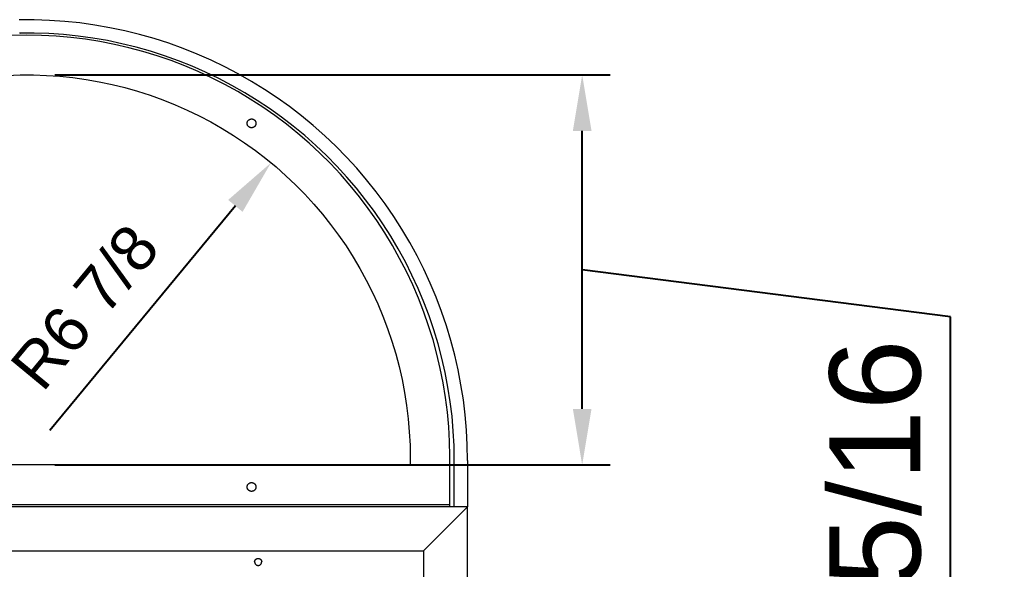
# Model space of a CAD drawing. Header units: inches. Extents: x -13 to 609, y -6 to 131.
# Drawn here: x 452.29 to 470, y 120.79 to 130.6 of the extents above; entities that cross this region are included whole.
import ezdxf

# ---------------------------------------------------------------- set-up
doc = ezdxf.new("R2010")
doc.units = ezdxf.units.IN
doc.header["$PDSIZE"] = -1
doc.layers.add('ZANO_R', color=7, linetype='Continuous', lineweight=0)
doc.layers.add('ZANO_W', color=1, linetype='Continuous', lineweight=0)
doc.styles.add('Arial', font='arial.ttf')
doc.styles.get("Standard").update_dxf_attribs({"font": 'ARIALUNI.TTF'})
doc.dimstyles.new('amerykanie', dxfattribs={"dimtxt": 50, "dimasz": 50, "dimexe": 0.5, "dimexo": 0.5, "dimgap": 1, "dimtad": 1, "dimdec": 0, "dimzin": 0, "dimlunit": 5, "dimtxsty": 'Standard', "dimcen": 0.09, "dimclrd": 1, "dimclre": 1, "dimclrt": 1, "dimazin": 0, "dimtfac": 1, "dimtdec": 0, "dimtmove": 0, "dimatfit": 3, "dimfxl": 1, "dimtzin": 0, "dimarcsym": 1})

# ---------------------------------------------------------------- blocks, each defined once
blk = doc.blocks.new('*D455')
at = {"layer": 'Defpoints', "color": 0}
for p in [(452.415, 129.621), (462.336, 129.621), (452.415, 122.653)]:
    blk.add_point(p, dxfattribs=at)
at = {"layer": 'ZANO_W', "color": 1, "lineweight": -2}
for p, q in [((452.915, 129.621), (462.836, 129.621)), ((462.336, 123.653), (462.336, 128.621)), ((468.916, 125.3), (462.336, 126.137)), ((468.916, 116.915), (468.916, 125.3)), ((452.915, 122.653), (462.836, 122.653))]:
    blk.add_line(p, q, dxfattribs=at)
at = {"layer": 'ZANO_W', "color": 1}
for points in [[(462.503, 128.621), (462.17, 128.621), (462.336, 129.621)], [(462.17, 123.653), (462.503, 123.653), (462.336, 122.653)]]:
    blk.add_solid(points, dxfattribs=at)
at = {"layer": 'ZANO_W', "color": 1, "insert": (467.576, 121.107), "char_height": 1.625, "attachment_point": 5, "rotation": 90, "style": 'Arial'}
blk.add_mtext('6 15/16', dxfattribs=at)
blk = doc.blocks.new('*D456')
at = {"layer": 'Defpoints', "color": 0}
for p in [(456.778, 128.051), (452.415, 122.772)]:
    blk.add_point(p, dxfattribs=at)
at = {"layer": 'ZANO_W', "color": 1, "lineweight": -2}
blk.add_line((456.141, 127.281), (452.825, 123.269), dxfattribs=at)
at = {"layer": 'ZANO_W', "color": 1}
blk.add_solid([(456.27, 127.174), (456.013, 127.387), (456.778, 128.051)], dxfattribs=at)
at = {"layer": 'ZANO_W', "color": 1, "insert": (453.455, 125.475), "char_height": 1.625, "attachment_point": 5, "rotation": 50.4232, "style": 'Arial'}
blk.add_mtext('{\\H0.5x;R6 7/8}', dxfattribs=at)

msp = doc.modelspace()

# ---------------------------------------------------------------- linework, layer by layer
at = {"layer": 'ZANO_R'}
for p, q in [((452.55049, 130.60435), (452.27867, 130.60435)), ((452.82215, 130.59497), (452.55049, 130.60435)), ((453.09332, 130.57622), (452.82215, 130.59497)), ((453.36369, 130.54811), (453.09332, 130.57622)), ((453.63292, 130.5107), (453.36369, 130.54811)), ((453.9007, 130.46401), (453.63292, 130.5107)), ((452.41458, 130.32993), (452.15164, 130.32536)), ((452.54641, 130.36817), (452.28275, 130.36817)), ((452.29525, 130.36837), (452.41458, 130.3693)), ((452.67752, 130.32536), (452.41458, 130.32993)), ((452.80992, 130.35907), (452.54641, 130.36817)), ((452.94014, 130.31164), (452.67752, 130.32536)), ((453.07296, 130.34087), (452.80992, 130.35907)), ((453.33521, 130.31362), (453.07296, 130.34087)), ((454.16671, 130.40811), (453.9007, 130.46401)), ((454.43064, 130.34306), (454.16671, 130.40811)), ((454.69216, 130.26893), (454.43064, 130.34306)), ((453.20212, 130.2888), (452.94014, 130.31164)), ((453.46315, 130.25685), (453.20212, 130.2888)), ((453.59637, 130.27732), (453.33521, 130.31362)), ((453.72291, 130.21585), (453.46315, 130.25685)), ((453.85612, 130.23203), (453.59637, 130.27732)), ((453.98109, 130.16583), (453.72291, 130.21585)), ((454.11415, 130.17781), (453.85612, 130.23203)), ((454.23737, 130.10687), (453.98109, 130.16583)), ((454.37015, 130.11471), (454.11415, 130.17781)), ((454.95096, 130.18583), (454.69216, 130.26893)), ((455.20674, 130.09384), (454.95096, 130.18583)), ((454.49144, 130.03902), (454.23737, 130.10687)), ((454.62383, 130.04281), (454.37015, 130.11471)), ((454.74301, 129.96238), (454.49144, 130.03902)), ((454.87487, 129.9622), (454.62383, 130.04281)), ((455.4592, 129.99308), (455.20674, 130.09384)), ((455.70803, 129.88366), (455.4592, 129.99308)), ((454.99175, 129.87704), (454.74301, 129.96238)), ((455.12298, 129.87297), (454.87487, 129.9622)), ((455.23737, 129.78309), (454.99175, 129.87704)), ((455.36786, 129.77523), (455.12298, 129.87297)), ((455.95293, 129.76573), (455.70803, 129.88366)), ((452.05999, 129.61209), (452.29634, 129.62025)), ((452.29634, 129.62025), (452.53282, 129.62025)), ((452.53282, 129.62025), (452.76917, 129.61209)), ((455.47958, 129.68066), (455.23737, 129.78309)), ((455.60922, 129.6691), (455.36786, 129.77523)), ((455.71808, 129.56986), (455.47958, 129.68066)), ((455.84678, 129.5547), (455.60922, 129.6691)), ((456.19361, 129.6394), (455.95293, 129.76573)), ((456.4298, 129.50485), (456.19361, 129.6394)), ((452.76917, 129.61209), (453.00509, 129.59577)), ((453.00509, 129.59577), (453.2403, 129.57133)), ((453.2403, 129.57133), (453.47454, 129.53877)), ((453.47454, 129.53877), (453.70751, 129.49815)), ((453.70751, 129.49815), (453.93894, 129.44952)), ((453.93894, 129.44952), (454.16855, 129.39292)), ((455.95258, 129.45084), (455.71808, 129.56986)), ((456.08024, 129.43217), (455.84678, 129.5547)), ((456.1828, 129.32373), (455.95258, 129.45084)), ((456.66119, 129.36222), (456.4298, 129.50485)), ((454.16855, 129.39292), (454.39607, 129.32844)), ((454.39607, 129.32844), (454.62123, 129.25614)), ((456.30934, 129.30165), (456.08024, 129.43217)), ((456.40845, 129.18869), (456.1828, 129.32373)), ((456.5338, 129.1633), (456.30934, 129.30165)), ((456.88753, 129.2117), (456.66119, 129.36222)), ((454.62123, 129.25614), (454.84376, 129.17611)), ((454.84376, 129.17611), (455.0634, 129.08845)), ((455.0634, 129.08845), (455.27988, 128.99325)), ((456.62927, 129.04588), (456.40845, 129.18869)), ((456.75334, 129.01729), (456.5338, 129.1633)), ((457.10854, 129.05345), (456.88753, 129.2117)), ((455.27988, 128.99325), (455.49294, 128.89065)), ((456.845, 128.89548), (456.62927, 129.04588)), ((456.96772, 128.86379), (456.75334, 129.01729)), ((457.32395, 128.88766), (457.10854, 129.05345)), ((455.49294, 128.89065), (455.70234, 128.78075)), ((455.70234, 128.78075), (455.90782, 128.66369)), ((456.35159, 128.75513), (456.35163, 128.75785)), ((456.35163, 128.75241), (456.35159, 128.75513)), ((456.35163, 128.75785), (456.35178, 128.76056)), ((456.35178, 128.7497), (456.35163, 128.75241)), ((456.35178, 128.76056), (456.35201, 128.76327)), ((456.35201, 128.74699), (456.35178, 128.7497)), ((456.35201, 128.76327), (456.35234, 128.76597)), ((456.35234, 128.74429), (456.35201, 128.74699)), ((456.35234, 128.76597), (456.35276, 128.76865)), ((456.35276, 128.74161), (456.35234, 128.74429)), ((456.35276, 128.76865), (456.35327, 128.77132)), ((456.35327, 128.73894), (456.35276, 128.74161)), ((456.35327, 128.77132), (456.35388, 128.77397)), ((456.35388, 128.73629), (456.35327, 128.73894)), ((456.35388, 128.77397), (456.35457, 128.7766)), ((456.35457, 128.73366), (456.35388, 128.73629)), ((456.35457, 128.7766), (456.35536, 128.7792)), ((456.35536, 128.73106), (456.35457, 128.73366)), ((456.35536, 128.7792), (456.35623, 128.78178)), ((456.35623, 128.78178), (456.3572, 128.78432)), ((456.3572, 128.78432), (456.35825, 128.78683)), ((456.35825, 128.78683), (456.35939, 128.78929)), ((456.35939, 128.78929), (456.36061, 128.79172)), ((456.36061, 128.79172), (456.36191, 128.79411)), ((456.36191, 128.79411), (456.3633, 128.79645)), ((456.3633, 128.79645), (456.36476, 128.79873)), ((456.36476, 128.79873), (456.36631, 128.80097)), ((456.36631, 128.80097), (456.36793, 128.80315)), ((456.36793, 128.80315), (456.36962, 128.80528)), ((456.36962, 128.80528), (456.37139, 128.80734)), ((456.37139, 128.80734), (456.37323, 128.80935)), ((456.37323, 128.80935), (456.37513, 128.81129)), ((456.37513, 128.81129), (456.3771, 128.81316)), ((456.3771, 128.81316), (456.37914, 128.81496)), ((456.37914, 128.81496), (456.38123, 128.81669)), ((456.38123, 128.81669), (456.38339, 128.81835)), ((456.38339, 128.81835), (456.3856, 128.81993)), ((456.3856, 128.81993), (456.38786, 128.82144)), ((456.38786, 128.82144), (456.39018, 128.82286)), ((456.39018, 128.82286), (456.39254, 128.82421)), ((456.39254, 128.82421), (456.39494, 128.82547)), ((456.39494, 128.82547), (456.39739, 128.82665)), ((456.39739, 128.82665), (456.39988, 128.82775)), ((456.39988, 128.82775), (456.40241, 128.82875)), ((456.40241, 128.82875), (456.40496, 128.82967)), ((456.40496, 128.82967), (456.40755, 128.8305)), ((456.40755, 128.8305), (456.41017, 128.83125)), ((456.41017, 128.83125), (456.41281, 128.8319)), ((456.41281, 128.8319), (456.41547, 128.83246)), ((456.41547, 128.83246), (456.41814, 128.83292)), ((456.41814, 128.83292), (456.42084, 128.8333)), ((456.42084, 128.8333), (456.42354, 128.83358)), ((456.42354, 128.83358), (456.42625, 128.83376)), ((456.42625, 128.83376), (456.42897, 128.83386)), ((456.42897, 128.83386), (456.43169, 128.83386)), ((456.43169, 128.83386), (456.4344, 128.83376)), ((456.4344, 128.83376), (456.43712, 128.83358)), ((456.43712, 128.83358), (456.43982, 128.8333)), ((456.43982, 128.8333), (456.44251, 128.83292)), ((456.44251, 128.83292), (456.44519, 128.83246)), ((456.44519, 128.83246), (456.44785, 128.8319)), ((456.44785, 128.8319), (456.45049, 128.83125)), ((456.45049, 128.83125), (456.4531, 128.8305)), ((456.4531, 128.8305), (456.45569, 128.82967)), ((456.45569, 128.82967), (456.45825, 128.82875)), ((456.45825, 128.82875), (456.46077, 128.82775)), ((456.46077, 128.82775), (456.46326, 128.82665)), ((456.46326, 128.82665), (456.46571, 128.82547)), ((456.46571, 128.82547), (456.46812, 128.82421)), ((456.46812, 128.82421), (456.47048, 128.82286)), ((456.47048, 128.82286), (456.47279, 128.82144)), ((456.47279, 128.82144), (456.47506, 128.81993)), ((456.47506, 128.81993), (456.47727, 128.81835)), ((456.47727, 128.81835), (456.47942, 128.81669)), ((456.47942, 128.81669), (456.48152, 128.81496)), ((456.48152, 128.81496), (456.48355, 128.81316)), ((456.48355, 128.81316), (456.48552, 128.81129)), ((456.48552, 128.81129), (456.48743, 128.80935)), ((456.48743, 128.80935), (456.48927, 128.80734)), ((456.48927, 128.80734), (456.49103, 128.80528)), ((456.49103, 128.80528), (456.49273, 128.80315)), ((456.49273, 128.80315), (456.49435, 128.80097)), ((456.49435, 128.80097), (456.49589, 128.79873)), ((456.49589, 128.79873), (456.49736, 128.79645)), ((456.49736, 128.79645), (456.49874, 128.79411)), ((456.49874, 128.79411), (456.50005, 128.79172)), ((456.50005, 128.79172), (456.50127, 128.78929)), ((456.50127, 128.78929), (456.50241, 128.78683)), ((456.50241, 128.78683), (456.50346, 128.78432)), ((456.50346, 128.78432), (456.50442, 128.78178)), ((456.50442, 128.78178), (456.5053, 128.7792)), ((456.5053, 128.7792), (456.50608, 128.7766)), ((456.50608, 128.73366), (456.5053, 128.73106)), ((456.50608, 128.7766), (456.50678, 128.77397)), ((456.50678, 128.73629), (456.50608, 128.73366)), ((456.50678, 128.77397), (456.50738, 128.77132)), ((456.50738, 128.73894), (456.50678, 128.73629)), ((456.50738, 128.77132), (456.5079, 128.76865)), ((456.5079, 128.74161), (456.50738, 128.73894)), ((456.5079, 128.76865), (456.50832, 128.76597)), ((456.50832, 128.74429), (456.5079, 128.74161)), ((456.50832, 128.76597), (456.50865, 128.76327)), ((456.50865, 128.74699), (456.50832, 128.74429)), ((456.50865, 128.76327), (456.50888, 128.76056)), ((456.50888, 128.7497), (456.50865, 128.74699)), ((456.50888, 128.76056), (456.50902, 128.75785)), ((456.50902, 128.75241), (456.50888, 128.7497)), ((456.50902, 128.75785), (456.50907, 128.75513)), ((456.50907, 128.75513), (456.50902, 128.75241)), ((457.05536, 128.73766), (456.845, 128.89548)), ((457.17667, 128.70298), (456.96772, 128.86379)), ((457.2601, 128.57262), (457.05536, 128.73766)), ((457.53351, 128.71454), (457.32395, 128.88766)), ((455.90782, 128.66369), (456.10913, 128.5396)), ((456.35623, 128.72848), (456.35536, 128.73106)), ((456.3572, 128.72594), (456.35623, 128.72848)), ((456.35825, 128.72344), (456.3572, 128.72594)), ((456.35939, 128.72097), (456.35825, 128.72344)), ((456.36061, 128.71854), (456.35939, 128.72097)), ((456.36191, 128.71615), (456.36061, 128.71854)), ((456.3633, 128.71382), (456.36191, 128.71615)), ((456.36476, 128.71153), (456.3633, 128.71382)), ((456.36631, 128.70929), (456.36476, 128.71153)), ((456.36793, 128.70711), (456.36631, 128.70929)), ((456.36962, 128.70498), (456.36793, 128.70711)), ((456.37139, 128.70292), (456.36962, 128.70498)), ((456.37323, 128.70091), (456.37139, 128.70292)), ((456.37513, 128.69897), (456.37323, 128.70091)), ((456.3771, 128.6971), (456.37513, 128.69897)), ((456.37914, 128.6953), (456.3771, 128.6971)), ((456.38123, 128.69357), (456.37914, 128.6953)), ((456.38339, 128.69191), (456.38123, 128.69357)), ((456.3856, 128.69033), (456.38339, 128.69191)), ((456.38786, 128.68882), (456.3856, 128.69033)), ((456.39018, 128.6874), (456.38786, 128.68882)), ((456.39254, 128.68605), (456.39018, 128.6874)), ((456.39494, 128.68479), (456.39254, 128.68605)), ((456.39739, 128.68361), (456.39494, 128.68479)), ((456.39988, 128.68251), (456.39739, 128.68361)), ((456.40241, 128.68151), (456.39988, 128.68251)), ((456.40496, 128.68059), (456.40241, 128.68151)), ((456.40755, 128.67976), (456.40496, 128.68059)), ((456.41017, 128.67901), (456.40755, 128.67976)), ((456.41281, 128.67836), (456.41017, 128.67901)), ((456.41547, 128.67781), (456.41281, 128.67836)), ((456.41814, 128.67734), (456.41547, 128.67781)), ((456.42084, 128.67696), (456.41814, 128.67734)), ((456.42354, 128.67668), (456.42084, 128.67696)), ((456.42625, 128.6765), (456.42354, 128.67668)), ((456.42897, 128.6764), (456.42625, 128.6765)), ((456.43169, 128.6764), (456.42897, 128.6764)), ((456.4344, 128.6765), (456.43169, 128.6764)), ((456.43712, 128.67668), (456.4344, 128.6765)), ((456.43982, 128.67696), (456.43712, 128.67668)), ((456.44251, 128.67734), (456.43982, 128.67696)), ((456.44519, 128.67781), (456.44251, 128.67734)), ((456.44785, 128.67836), (456.44519, 128.67781)), ((456.45049, 128.67901), (456.44785, 128.67836)), ((456.4531, 128.67976), (456.45049, 128.67901)), ((456.45569, 128.68059), (456.4531, 128.67976)), ((456.45825, 128.68151), (456.45569, 128.68059)), ((456.46077, 128.68251), (456.45825, 128.68151)), ((456.46326, 128.68361), (456.46077, 128.68251)), ((456.46571, 128.68479), (456.46326, 128.68361)), ((456.46812, 128.68605), (456.46571, 128.68479)), ((456.47048, 128.6874), (456.46812, 128.68605)), ((456.47279, 128.68882), (456.47048, 128.6874)), ((456.47506, 128.69033), (456.47279, 128.68882)), ((456.47727, 128.69191), (456.47506, 128.69033)), ((456.47942, 128.69357), (456.47727, 128.69191)), ((456.48152, 128.6953), (456.47942, 128.69357)), ((456.48355, 128.6971), (456.48152, 128.6953)), ((456.48552, 128.69897), (456.48355, 128.6971)), ((456.48743, 128.70091), (456.48552, 128.69897)), ((456.48927, 128.70292), (456.48743, 128.70091)), ((456.49103, 128.70498), (456.48927, 128.70292)), ((456.49273, 128.70711), (456.49103, 128.70498)), ((456.49435, 128.70929), (456.49273, 128.70711)), ((456.49589, 128.71153), (456.49435, 128.70929)), ((456.49736, 128.71382), (456.49589, 128.71153)), ((456.49874, 128.71615), (456.49736, 128.71382)), ((456.50005, 128.71854), (456.49874, 128.71615)), ((456.50127, 128.72097), (456.50005, 128.71854)), ((456.50241, 128.72344), (456.50127, 128.72097)), ((456.50346, 128.72594), (456.50241, 128.72344)), ((456.50442, 128.72848), (456.50346, 128.72594)), ((456.5053, 128.73106), (456.50442, 128.72848)), ((457.37994, 128.53505), (457.17667, 128.70298)), ((457.45898, 128.40056), (457.2601, 128.57262)), ((457.73697, 128.53429), (457.53351, 128.71454)), ((456.10913, 128.5396), (456.30605, 128.40864)), ((456.30605, 128.40864), (456.49832, 128.27096)), ((457.5773, 128.36021), (457.37994, 128.53505)), ((457.65175, 128.22169), (457.45898, 128.40056)), ((457.93409, 128.34712), (457.73697, 128.53429)), ((456.49832, 128.27096), (456.68573, 128.12673)), ((457.7685, 128.17866), (457.5773, 128.36021)), ((457.83818, 128.03622), (457.65175, 128.22169)), ((458.12463, 128.15327), (457.93409, 128.34712)), ((456.68573, 128.12673), (456.86805, 127.97612)), ((457.95333, 127.99061), (457.7685, 128.17866)), ((458.01805, 127.84438), (457.83818, 128.03622)), ((458.30837, 127.95295), (458.12463, 128.15327)), ((456.86805, 127.97612), (457.04506, 127.8193)), ((458.13155, 127.7963), (457.95333, 127.99061)), ((458.48508, 127.7464), (458.30837, 127.95295)), ((457.04506, 127.8193), (457.21655, 127.65646)), ((458.19114, 127.64639), (458.01805, 127.84438)), ((458.30296, 127.59596), (458.13155, 127.7963)), ((458.65455, 127.53389), (458.48508, 127.7464)), ((457.21655, 127.65646), (457.38232, 127.48781)), ((458.35724, 127.44251), (458.19114, 127.64639)), ((458.46736, 127.38981), (458.30296, 127.59596)), ((458.8166, 127.31564), (458.65455, 127.53389)), ((457.38232, 127.48781), (457.54217, 127.31353)), ((458.51614, 127.23297), (458.35724, 127.44251)), ((458.62454, 127.17812), (458.46736, 127.38981)), ((458.97101, 127.09194), (458.8166, 127.31564)), ((457.54217, 127.31353), (457.69591, 127.13384)), ((458.66766, 127.01803), (458.51614, 127.23297)), ((458.77432, 126.96113), (458.62454, 127.17812)), ((457.69591, 127.13384), (457.84336, 126.94895)), ((458.81161, 126.79795), (458.66766, 127.01803)), ((458.91652, 126.73909), (458.77432, 126.96113)), ((459.11761, 126.86304), (458.97101, 127.09194)), ((457.84336, 126.94895), (457.98433, 126.75908)), ((458.94782, 126.573), (458.81161, 126.79795)), ((459.25622, 126.62922), (459.11761, 126.86304)), ((457.98433, 126.75908), (458.11867, 126.56445)), ((459.05097, 126.51228), (458.91652, 126.73909)), ((459.38667, 126.39075), (459.25622, 126.62922)), ((458.11867, 126.56445), (458.24621, 126.36531)), ((459.07612, 126.34344), (458.94782, 126.573)), ((459.17751, 126.28097), (459.05097, 126.51228)), ((458.24621, 126.36531), (458.3668, 126.16188)), ((459.19636, 126.10956), (459.07612, 126.34344)), ((459.296, 126.04542), (459.17751, 126.28097)), ((459.50882, 126.14792), (459.38667, 126.39075)), ((458.3668, 126.16188), (458.4803, 125.95442)), ((459.30839, 125.87164), (459.19636, 126.10956)), ((459.62252, 125.90101), (459.50882, 126.14792)), ((458.4803, 125.95442), (458.58657, 125.74315)), ((459.40628, 125.80593), (459.296, 126.04542)), ((459.72762, 125.65034), (459.62252, 125.90101)), ((458.58657, 125.74315), (458.68548, 125.52835)), ((459.41207, 125.62997), (459.30839, 125.87164)), ((459.50823, 125.56277), (459.40628, 125.80593)), ((459.50729, 125.38483), (459.41207, 125.62997)), ((459.60173, 125.31624), (459.50823, 125.56277)), ((459.82401, 125.39618), (459.72762, 125.65034)), ((458.68548, 125.52835), (458.77693, 125.31026)), ((459.59392, 125.13653), (459.50729, 125.38483)), ((459.91157, 125.13885), (459.82401, 125.39618)), ((458.77693, 125.31026), (458.86078, 125.08914)), ((459.68666, 125.06663), (459.60173, 125.31624)), ((458.86078, 125.08914), (458.93696, 124.86526)), ((459.67187, 124.88537), (459.59392, 125.13653)), ((459.76293, 124.81423), (459.68666, 125.06663)), ((459.99019, 124.87864), (459.91157, 125.13885)), ((458.93696, 124.86526), (459.00536, 124.63889)), ((459.74103, 124.63165), (459.67187, 124.88537)), ((460.05979, 124.61588), (459.99019, 124.87864)), ((459.83043, 124.55935), (459.76293, 124.81423)), ((459.00536, 124.63889), (459.06591, 124.41028)), ((459.80132, 124.37568), (459.74103, 124.63165)), ((459.88911, 124.3023), (459.83043, 124.55935)), ((460.12028, 124.35088), (460.05979, 124.61588)), ((459.06591, 124.41028), (459.11854, 124.17973)), ((459.85267, 124.11777), (459.80132, 124.37568)), ((460.17158, 124.08394), (460.12028, 124.35088)), ((459.11854, 124.17973), (459.16317, 123.9475)), ((459.93887, 124.04337), (459.88911, 124.3023)), ((459.89502, 123.85822), (459.85267, 124.11777)), ((459.97967, 123.78288), (459.93887, 124.04337)), ((460.21364, 123.81539), (460.17158, 124.08394)), ((459.16317, 123.9475), (459.19976, 123.71386)), ((459.92832, 123.59736), (459.89502, 123.85822)), ((460.01145, 123.52113), (459.97967, 123.78288)), ((460.2464, 123.54556), (460.21364, 123.81539)), ((459.19976, 123.71386), (459.22827, 123.4791)), ((459.95252, 123.3355), (459.92832, 123.59736)), ((459.22827, 123.4791), (459.24865, 123.24349)), ((460.03418, 123.25845), (460.01145, 123.52113)), ((460.26983, 123.27475), (460.2464, 123.54556)), ((459.24865, 123.24349), (459.26089, 123.00733)), ((459.9676, 123.07295), (459.95252, 123.3355)), ((460.04782, 122.99514), (460.03418, 123.25845)), ((460.2839, 123.00329), (460.26983, 123.27475)), ((459.97353, 122.81004), (459.9676, 123.07295)), ((459.26089, 123.00733), (459.26497, 122.77088)), ((460.05237, 122.73151), (460.04782, 122.99514)), ((460.2886, 122.73151), (460.2839, 123.00329)), ((459.26497, 122.77088), (459.26497, 122.65277)), ((459.97353, 121.94411), (459.97353, 122.81004)), ((460.05237, 121.90474), (460.05237, 122.73151)), ((460.2886, 122.73151), (460.2886, 121.90474)), ((459.26497, 122.65277), (445.56419, 122.65277)), ((460.05217, 122.65277), (460.05237, 122.67583)), ((460.05217, 121.90474), (460.05217, 122.65277)), ((456.35159, 122.25907), (456.35163, 122.26179)), ((456.35163, 122.25635), (456.35159, 122.25907)), ((456.35163, 122.26179), (456.35178, 122.2645)), ((456.35178, 122.25364), (456.35163, 122.25635)), ((456.35178, 122.2645), (456.35201, 122.26721)), ((456.35201, 122.25093), (456.35178, 122.25364)), ((456.35201, 122.26721), (456.35234, 122.26991)), ((456.35234, 122.24823), (456.35201, 122.25093)), ((456.35234, 122.26991), (456.35276, 122.27259)), ((456.35276, 122.24554), (456.35234, 122.24823)), ((456.35276, 122.27259), (456.35327, 122.27526)), ((456.35327, 122.24287), (456.35276, 122.24554)), ((456.35327, 122.27526), (456.35388, 122.27791)), ((456.35388, 122.24022), (456.35327, 122.24287)), ((456.35388, 122.27791), (456.35457, 122.28054)), ((456.35457, 122.2376), (456.35388, 122.24022)), ((456.35457, 122.28054), (456.35536, 122.28314)), ((456.35536, 122.23499), (456.35457, 122.2376)), ((456.35536, 122.28314), (456.35623, 122.28571)), ((456.35623, 122.23242), (456.35536, 122.23499)), ((456.35623, 122.28571), (456.3572, 122.28826)), ((456.3572, 122.22988), (456.35623, 122.23242)), ((456.3572, 122.28826), (456.35825, 122.29076)), ((456.35825, 122.22737), (456.3572, 122.22988)), ((456.35825, 122.29076), (456.35939, 122.29323)), ((456.35939, 122.2249), (456.35825, 122.22737)), ((456.35939, 122.29323), (456.36061, 122.29566)), ((456.36061, 122.22248), (456.35939, 122.2249)), ((456.36061, 122.29566), (456.36191, 122.29804)), ((456.36191, 122.22009), (456.36061, 122.22248)), ((456.36191, 122.29804), (456.3633, 122.30038)), ((456.3633, 122.21775), (456.36191, 122.22009)), ((456.3633, 122.30038), (456.36476, 122.30267)), ((456.36476, 122.21546), (456.3633, 122.21775)), ((456.36476, 122.30267), (456.36631, 122.30491)), ((456.36631, 122.21323), (456.36476, 122.21546)), ((456.36631, 122.30491), (456.36793, 122.30709)), ((456.36793, 122.21104), (456.36631, 122.21323)), ((456.36793, 122.30709), (456.36962, 122.30922)), ((456.36962, 122.20892), (456.36793, 122.21104)), ((456.36962, 122.30922), (456.37139, 122.31128)), ((456.37139, 122.20685), (456.36962, 122.20892)), ((456.37139, 122.31128), (456.37323, 122.31328)), ((456.37323, 122.20485), (456.37139, 122.20685)), ((456.37323, 122.31328), (456.37513, 122.31522)), ((456.37513, 122.20291), (456.37323, 122.20485)), ((456.37513, 122.31522), (456.3771, 122.3171)), ((456.3771, 122.20104), (456.37513, 122.20291)), ((456.3771, 122.3171), (456.37914, 122.3189)), ((456.37914, 122.19924), (456.3771, 122.20104)), ((456.37914, 122.3189), (456.38123, 122.32063)), ((456.38123, 122.19751), (456.37914, 122.19924)), ((456.38123, 122.32063), (456.38339, 122.32229)), ((456.38339, 122.19585), (456.38123, 122.19751)), ((456.38339, 122.32229), (456.3856, 122.32387)), ((456.3856, 122.19427), (456.38339, 122.19585)), ((456.3856, 122.32387), (456.38786, 122.32537)), ((456.38786, 122.19276), (456.3856, 122.19427)), ((456.38786, 122.32537), (456.39018, 122.3268)), ((456.39018, 122.19133), (456.38786, 122.19276)), ((456.39018, 122.3268), (456.39254, 122.32815)), ((456.39254, 122.18999), (456.39018, 122.19133)), ((456.39254, 122.32815), (456.39494, 122.32941)), ((456.39494, 122.18873), (456.39254, 122.18999)), ((456.39494, 122.32941), (456.39739, 122.33059)), ((456.39739, 122.18755), (456.39494, 122.18873)), ((456.39739, 122.33059), (456.39988, 122.33168)), ((456.39988, 122.18645), (456.39739, 122.18755)), ((456.39988, 122.33168), (456.40241, 122.33269)), ((456.40241, 122.18544), (456.39988, 122.18645)), ((456.40241, 122.33269), (456.40496, 122.33361)), ((456.40496, 122.18452), (456.40241, 122.18544)), ((456.40496, 122.33361), (456.40755, 122.33444)), ((456.40755, 122.18369), (456.40496, 122.18452)), ((456.40755, 122.33444), (456.41017, 122.33518)), ((456.41017, 122.18295), (456.40755, 122.18369)), ((456.41017, 122.33518), (456.41281, 122.33583)), ((456.41281, 122.1823), (456.41017, 122.18295)), ((456.41281, 122.33583), (456.41547, 122.33639)), ((456.41547, 122.18174), (456.41281, 122.1823)), ((456.41547, 122.33639), (456.41814, 122.33686)), ((456.41814, 122.18128), (456.41547, 122.18174)), ((456.41814, 122.33686), (456.42084, 122.33723)), ((456.42084, 122.1809), (456.41814, 122.18128)), ((456.42084, 122.33723), (456.42354, 122.33751)), ((456.42354, 122.18062), (456.42084, 122.1809)), ((456.42354, 122.33751), (456.42625, 122.3377)), ((456.42625, 122.18043), (456.42354, 122.18062)), ((456.42625, 122.3377), (456.42897, 122.3378)), ((456.42897, 122.18034), (456.42625, 122.18043)), ((456.42897, 122.3378), (456.43169, 122.3378)), ((456.43169, 122.18034), (456.42897, 122.18034)), ((456.43169, 122.3378), (456.4344, 122.3377)), ((456.4344, 122.18043), (456.43169, 122.18034)), ((456.4344, 122.3377), (456.43712, 122.33751)), ((456.43712, 122.18062), (456.4344, 122.18043)), ((456.43712, 122.33751), (456.43982, 122.33723)), ((456.43982, 122.1809), (456.43712, 122.18062)), ((456.43982, 122.33723), (456.44251, 122.33686)), ((456.44251, 122.18128), (456.43982, 122.1809)), ((456.44251, 122.33686), (456.44519, 122.33639)), ((456.44519, 122.18174), (456.44251, 122.18128)), ((456.44519, 122.33639), (456.44785, 122.33583)), ((456.44785, 122.1823), (456.44519, 122.18174)), ((456.44785, 122.33583), (456.45049, 122.33518)), ((456.45049, 122.18295), (456.44785, 122.1823)), ((456.45049, 122.33518), (456.4531, 122.33444)), ((456.4531, 122.18369), (456.45049, 122.18295)), ((456.4531, 122.33444), (456.45569, 122.33361)), ((456.45569, 122.18452), (456.4531, 122.18369)), ((456.45569, 122.33361), (456.45825, 122.33269)), ((456.45825, 122.18544), (456.45569, 122.18452)), ((456.45825, 122.33269), (456.46077, 122.33168)), ((456.46077, 122.18645), (456.45825, 122.18544)), ((456.46077, 122.33168), (456.46326, 122.33059)), ((456.46326, 122.18755), (456.46077, 122.18645)), ((456.46326, 122.33059), (456.46571, 122.32941)), ((456.46571, 122.18873), (456.46326, 122.18755)), ((456.46571, 122.32941), (456.46812, 122.32815)), ((456.46812, 122.18999), (456.46571, 122.18873)), ((456.46812, 122.32815), (456.47048, 122.3268)), ((456.47048, 122.19133), (456.46812, 122.18999)), ((456.47048, 122.3268), (456.47279, 122.32537)), ((456.47279, 122.19276), (456.47048, 122.19133)), ((456.47279, 122.32537), (456.47506, 122.32387)), ((456.47506, 122.19427), (456.47279, 122.19276)), ((456.47506, 122.32387), (456.47727, 122.32229)), ((456.47727, 122.19585), (456.47506, 122.19427)), ((456.47727, 122.32229), (456.47942, 122.32063)), ((456.47942, 122.19751), (456.47727, 122.19585)), ((456.47942, 122.32063), (456.48152, 122.3189)), ((456.48152, 122.19924), (456.47942, 122.19751)), ((456.48152, 122.3189), (456.48355, 122.3171)), ((456.48355, 122.20104), (456.48152, 122.19924)), ((456.48355, 122.3171), (456.48552, 122.31522)), ((456.48552, 122.20291), (456.48355, 122.20104)), ((456.48552, 122.31522), (456.48743, 122.31328)), ((456.48743, 122.20485), (456.48552, 122.20291)), ((456.48743, 122.31328), (456.48927, 122.31128)), ((456.48927, 122.20685), (456.48743, 122.20485)), ((456.48927, 122.31128), (456.49103, 122.30922)), ((456.49103, 122.20892), (456.48927, 122.20685)), ((456.49103, 122.30922), (456.49273, 122.30709)), ((456.49273, 122.21104), (456.49103, 122.20892)), ((456.49273, 122.30709), (456.49435, 122.30491)), ((456.49435, 122.21323), (456.49273, 122.21104)), ((456.49435, 122.30491), (456.49589, 122.30267)), ((456.49589, 122.21546), (456.49435, 122.21323)), ((456.49589, 122.30267), (456.49736, 122.30038)), ((456.49736, 122.21775), (456.49589, 122.21546)), ((456.49736, 122.30038), (456.49874, 122.29804)), ((456.49874, 122.22009), (456.49736, 122.21775)), ((456.49874, 122.29804), (456.50005, 122.29566)), ((456.50005, 122.22248), (456.49874, 122.22009)), ((456.50005, 122.29566), (456.50127, 122.29323)), ((456.50127, 122.2249), (456.50005, 122.22248)), ((456.50127, 122.29323), (456.50241, 122.29076)), ((456.50241, 122.22737), (456.50127, 122.2249)), ((456.50241, 122.29076), (456.50346, 122.28826)), ((456.50346, 122.22988), (456.50241, 122.22737)), ((456.50346, 122.28826), (456.50442, 122.28571)), ((456.50442, 122.23242), (456.50346, 122.22988)), ((456.50442, 122.28571), (456.5053, 122.28314)), ((456.5053, 122.23499), (456.50442, 122.23242)), ((456.5053, 122.28314), (456.50608, 122.28054)), ((456.50608, 122.2376), (456.5053, 122.23499)), ((456.50608, 122.28054), (456.50678, 122.27791)), ((456.50678, 122.24022), (456.50608, 122.2376)), ((456.50678, 122.27791), (456.50738, 122.27526)), ((456.50738, 122.24287), (456.50678, 122.24022)), ((456.50738, 122.27526), (456.5079, 122.27259)), ((456.5079, 122.24554), (456.50738, 122.24287)), ((456.5079, 122.27259), (456.50832, 122.26991)), ((456.50832, 122.24823), (456.5079, 122.24554)), ((456.50832, 122.26991), (456.50865, 122.26721)), ((456.50865, 122.25093), (456.50832, 122.24823)), ((456.50865, 122.26721), (456.50888, 122.2645)), ((456.50888, 122.25364), (456.50865, 122.25093)), ((456.50888, 122.2645), (456.50902, 122.26179)), ((456.50902, 122.25635), (456.50888, 122.25364)), ((456.50902, 122.26179), (456.50907, 122.25907)), ((456.50907, 122.25907), (456.50902, 122.25635)), ((460.2886, 121.90474), (444.54056, 121.90474)), ((444.85563, 121.94411), (459.97353, 121.94411)), ((459.97353, 121.90474), (459.97353, 121.94411)), ((460.2886, 121.90474), (460.17049, 121.78663)), ((460.2886, 103.7945), (460.2886, 121.90474)), ((459.6193, 121.23545), (460.17049, 121.78663)), ((459.6193, 121.23545), (459.50119, 121.11734)), ((445.32797, 121.11734), (459.50119, 121.11734)), ((456.48846, 120.93974), (456.48916, 120.9418)), ((456.48916, 120.9418), (456.48993, 120.94384)), ((456.48993, 120.94384), (456.49077, 120.94584)), ((456.49077, 120.94584), (456.49168, 120.94782)), ((456.49168, 120.94782), (456.49266, 120.94976)), ((456.49266, 120.94976), (456.4937, 120.95167)), ((456.4937, 120.95167), (456.49481, 120.95354)), ((456.49481, 120.95354), (456.49599, 120.95537)), ((456.49599, 120.95537), (456.49722, 120.95716)), ((456.49722, 120.95716), (456.49852, 120.9589)), ((456.49852, 120.9589), (456.49987, 120.9606)), ((456.49987, 120.9606), (456.50129, 120.96226)), ((456.50129, 120.96226), (456.50276, 120.96386)), ((456.50276, 120.96386), (456.50428, 120.96541)), ((456.50428, 120.96541), (456.50586, 120.96691)), ((456.50586, 120.96691), (456.50749, 120.96835)), ((456.50749, 120.96835), (456.50916, 120.96973)), ((456.50916, 120.96973), (456.51089, 120.97106)), ((456.51089, 120.97106), (456.51265, 120.97233)), ((456.51265, 120.97233), (456.51446, 120.97353)), ((456.51446, 120.97353), (456.51632, 120.97467)), ((456.51632, 120.97467), (456.51821, 120.97575)), ((456.51821, 120.97575), (456.52013, 120.97676)), ((456.52013, 120.97676), (456.52209, 120.9777)), ((456.52209, 120.9777), (456.52408, 120.97858)), ((456.52408, 120.97858), (456.5261, 120.97938)), ((456.5261, 120.97938), (456.52815, 120.98012)), ((456.52815, 120.98012), (456.53022, 120.98078)), ((456.53022, 120.98078), (456.53231, 120.98138)), ((456.53231, 120.98138), (456.53442, 120.9819)), ((456.53442, 120.9819), (456.53655, 120.98234)), ((456.53655, 120.98234), (456.53869, 120.98272)), ((456.53869, 120.98272), (456.54085, 120.98302)), ((456.54085, 120.98302), (456.54301, 120.98324)), ((456.54301, 120.98324), (456.54518, 120.98339)), ((456.54518, 120.98339), (456.54735, 120.98347)), ((456.54735, 120.98347), (456.54953, 120.98347)), ((456.54953, 120.98347), (456.5517, 120.98339)), ((456.5517, 120.98339), (456.55387, 120.98324)), ((456.55387, 120.98324), (456.55603, 120.98302)), ((456.55603, 120.98302), (456.55818, 120.98272)), ((456.55818, 120.98272), (456.56033, 120.98234)), ((456.56033, 120.98234), (456.56245, 120.9819)), ((456.56245, 120.9819), (456.56457, 120.98138)), ((456.56457, 120.98138), (456.56666, 120.98078)), ((456.56666, 120.98078), (456.56873, 120.98012)), ((456.56873, 120.98012), (456.57078, 120.97938)), ((456.57078, 120.97938), (456.57279, 120.97858)), ((456.57279, 120.97858), (456.57479, 120.9777)), ((456.57479, 120.9777), (456.57674, 120.97676)), ((456.57674, 120.97676), (456.57867, 120.97575)), ((456.57867, 120.97575), (456.58056, 120.97467)), ((456.58056, 120.97467), (456.58241, 120.97353)), ((456.58241, 120.97353), (456.58422, 120.97233)), ((456.58422, 120.97233), (456.58599, 120.97106)), ((456.58599, 120.97106), (456.58771, 120.96973)), ((456.58771, 120.96973), (456.58939, 120.96835)), ((456.58939, 120.96835), (456.59102, 120.96691)), ((456.59102, 120.96691), (456.59259, 120.96541)), ((456.59259, 120.96541), (456.59412, 120.96386)), ((456.59412, 120.96386), (456.59559, 120.96226)), ((456.59559, 120.96226), (456.597, 120.9606)), ((456.597, 120.9606), (456.59836, 120.9589)), ((456.59836, 120.9589), (456.59965, 120.95716)), ((456.59965, 120.95716), (456.60089, 120.95537)), ((456.60089, 120.95537), (456.60206, 120.95354)), ((456.60206, 120.95354), (456.60317, 120.95167)), ((456.60317, 120.95167), (456.60421, 120.94976)), ((456.60421, 120.94976), (456.60519, 120.94782)), ((456.60519, 120.94782), (456.6061, 120.94584)), ((456.6061, 120.94584), (456.60694, 120.94384)), ((456.60694, 120.94384), (456.60771, 120.9418)), ((456.60771, 120.9418), (456.60841, 120.93974)), ((459.50119, 121.11734), (459.50119, 104.5819)), ((456.48545, 120.92048), (456.48548, 120.92266)), ((456.48545, 120.92048), (456.48548, 120.91831)), ((456.48548, 120.92266), (456.4856, 120.92483)), ((456.48548, 120.91831), (456.4856, 120.91614)), ((456.4856, 120.92483), (456.48578, 120.927)), ((456.4856, 120.91614), (456.48578, 120.91397)), ((456.48578, 120.927), (456.48605, 120.92916)), ((456.48578, 120.91397), (456.48605, 120.91181)), ((456.48605, 120.92916), (456.48638, 120.9313)), ((456.48605, 120.91181), (456.48638, 120.90967)), ((456.48638, 120.9313), (456.48679, 120.93344)), ((456.48638, 120.90967), (456.48679, 120.90753)), ((456.48679, 120.93344), (456.48728, 120.93556)), ((456.48679, 120.90753), (456.48728, 120.90541)), ((456.48728, 120.93556), (456.48783, 120.93766)), ((456.48728, 120.90541), (456.48783, 120.90331)), ((456.48783, 120.93766), (456.48846, 120.93974)), ((456.48783, 120.90331), (456.48846, 120.90123)), ((456.48846, 120.90123), (456.48916, 120.89917)), ((456.48916, 120.89917), (456.48993, 120.89713)), ((456.48993, 120.89713), (456.49077, 120.89513)), ((456.49077, 120.89513), (456.49168, 120.89315)), ((456.49168, 120.89315), (456.49266, 120.89121)), ((456.49266, 120.89121), (456.4937, 120.8893)), ((456.4937, 120.8893), (456.49481, 120.88743)), ((456.49481, 120.88743), (456.49599, 120.8856)), ((456.49599, 120.8856), (456.49722, 120.88381)), ((456.49722, 120.88381), (456.49852, 120.88207)), ((456.49852, 120.88207), (456.49987, 120.88037)), ((456.49987, 120.88037), (456.50129, 120.87871)), ((456.50129, 120.87871), (456.50276, 120.87711)), ((456.50276, 120.87711), (456.50428, 120.87556)), ((456.50428, 120.87556), (456.50586, 120.87406)), ((456.50586, 120.87406), (456.50749, 120.87262)), ((456.50749, 120.87262), (456.50916, 120.87124)), ((456.50916, 120.87124), (456.51089, 120.86991)), ((456.51089, 120.86991), (456.51265, 120.86864)), ((456.51265, 120.86864), (456.51446, 120.86744)), ((456.51446, 120.86744), (456.51632, 120.8663)), ((456.51632, 120.8663), (456.51821, 120.86522)), ((456.51821, 120.86522), (456.52013, 120.86421)), ((456.52013, 120.86421), (456.52209, 120.86327)), ((456.52209, 120.86327), (456.52408, 120.86239)), ((456.52408, 120.86239), (456.5261, 120.86159)), ((456.5261, 120.86159), (456.52815, 120.86085)), ((456.52815, 120.86085), (456.53022, 120.86019)), ((456.53022, 120.86019), (456.53231, 120.85959)), ((456.53231, 120.85959), (456.53442, 120.85907)), ((456.53442, 120.85907), (456.53655, 120.85862)), ((456.53655, 120.85862), (456.53869, 120.85825)), ((456.53869, 120.85825), (456.54085, 120.85795)), ((456.54085, 120.85795), (456.54301, 120.85773)), ((456.54301, 120.85773), (456.54518, 120.85758)), ((456.54518, 120.85758), (456.54735, 120.8575)), ((456.54735, 120.8575), (456.54953, 120.8575)), ((456.54953, 120.8575), (456.5517, 120.85758)), ((456.5517, 120.85758), (456.55387, 120.85773)), ((456.55387, 120.85773), (456.55603, 120.85795)), ((456.55603, 120.85795), (456.55818, 120.85825)), ((456.55818, 120.85825), (456.56033, 120.85862)), ((456.56033, 120.85862), (456.56245, 120.85907)), ((456.56245, 120.85907), (456.56457, 120.85959)), ((456.56457, 120.85959), (456.56666, 120.86019)), ((456.56666, 120.86019), (456.56873, 120.86085)), ((456.56873, 120.86085), (456.57078, 120.86159)), ((456.57078, 120.86159), (456.57279, 120.86239)), ((456.57279, 120.86239), (456.57479, 120.86327)), ((456.57479, 120.86327), (456.57674, 120.86421)), ((456.57674, 120.86421), (456.57867, 120.86522)), ((456.57867, 120.86522), (456.58056, 120.8663)), ((456.58056, 120.8663), (456.58241, 120.86744)), ((456.58241, 120.86744), (456.58422, 120.86864)), ((456.58422, 120.86864), (456.58599, 120.86991)), ((456.58599, 120.86991), (456.58771, 120.87124)), ((456.58771, 120.87124), (456.58939, 120.87262)), ((456.58939, 120.87262), (456.59102, 120.87406)), ((456.59102, 120.87406), (456.59259, 120.87556)), ((456.59259, 120.87556), (456.59412, 120.87711)), ((456.59412, 120.87711), (456.59559, 120.87871)), ((456.59559, 120.87871), (456.597, 120.88037)), ((456.597, 120.88037), (456.59836, 120.88207)), ((456.59836, 120.88207), (456.59965, 120.88381)), ((456.59965, 120.88381), (456.60089, 120.8856)), ((456.60089, 120.8856), (456.60206, 120.88743)), ((456.60206, 120.88743), (456.60317, 120.8893)), ((456.60317, 120.8893), (456.60421, 120.89121)), ((456.60421, 120.89121), (456.60519, 120.89315)), ((456.60519, 120.89315), (456.6061, 120.89513)), ((456.6061, 120.89513), (456.60694, 120.89713)), ((456.60694, 120.89713), (456.60771, 120.89917)), ((456.60771, 120.89917), (456.60841, 120.90123)), ((456.60841, 120.93974), (456.60904, 120.93766)), ((456.60841, 120.90123), (456.60904, 120.90331)), ((456.60904, 120.93766), (456.6096, 120.93556)), ((456.60904, 120.90331), (456.6096, 120.90541)), ((456.6096, 120.93556), (456.61008, 120.93344)), ((456.6096, 120.90541), (456.61008, 120.90753)), ((456.61008, 120.93344), (456.61049, 120.9313)), ((456.61008, 120.90753), (456.61049, 120.90967)), ((456.61049, 120.9313), (456.61083, 120.92916)), ((456.61049, 120.90967), (456.61083, 120.91181)), ((456.61083, 120.92916), (456.61109, 120.927)), ((456.61083, 120.91181), (456.61109, 120.91397)), ((456.61109, 120.927), (456.61128, 120.92483)), ((456.61109, 120.91397), (456.61128, 120.91614)), ((456.61128, 120.92483), (456.61139, 120.92266)), ((456.61128, 120.91614), (456.61139, 120.91831)), ((456.61139, 120.92266), (456.61143, 120.92048)), ((456.61139, 120.91831), (456.61143, 120.92048))]:
    msp.add_line(p, q, dxfattribs=at)

# ---------------------------------------------------------------- dimensions: what is measured, and where the dimension line sits
at = {"layer": 'ZANO_W'}
dim = msp.add_linear_dim(base=(462.33645, 129.62127), p1=(452.41458, 122.65277), p2=(452.41458, 129.62127), angle=90, dimstyle='amerykanie', override={"dimtxt": 1.625, "dimasz": 1, "dimgap": 0.5, "dimdec": 4, "dimtxsty": 'Arial', "dimaunit": 1, "dimadec": 1, "dimtdec": 4, "dimtmove": 1, "dimfrac": 2}, dxfattribs=at)
dim.commit()
dim.dimension.update_dxf_attribs({"geometry": '*D455', "text_midpoint": (468.91573, 124.79966), "dimtype": 160})
dim = msp.add_radius_dim(center=(452.41472, 122.77249), mpoint=(456.77819, 128.05136), text='{\\H0.5x;<>}', dimstyle='amerykanie', override={"dimtxt": 1.625, "dimasz": 1, "dimgap": 0.5, "dimdec": 4, "dimtxsty": 'Arial', "dimaunit": 1, "dimadec": 1, "dimtdec": 4, "dimtmove": 1, "dimfrac": 2}, dxfattribs=at)
dim.commit()
dim.dimension.update_dxf_attribs({"geometry": '*D456', "text_midpoint": (454.1644, 124.88923), "dimtype": 164})

doc.saveas('drawing.dxf')
